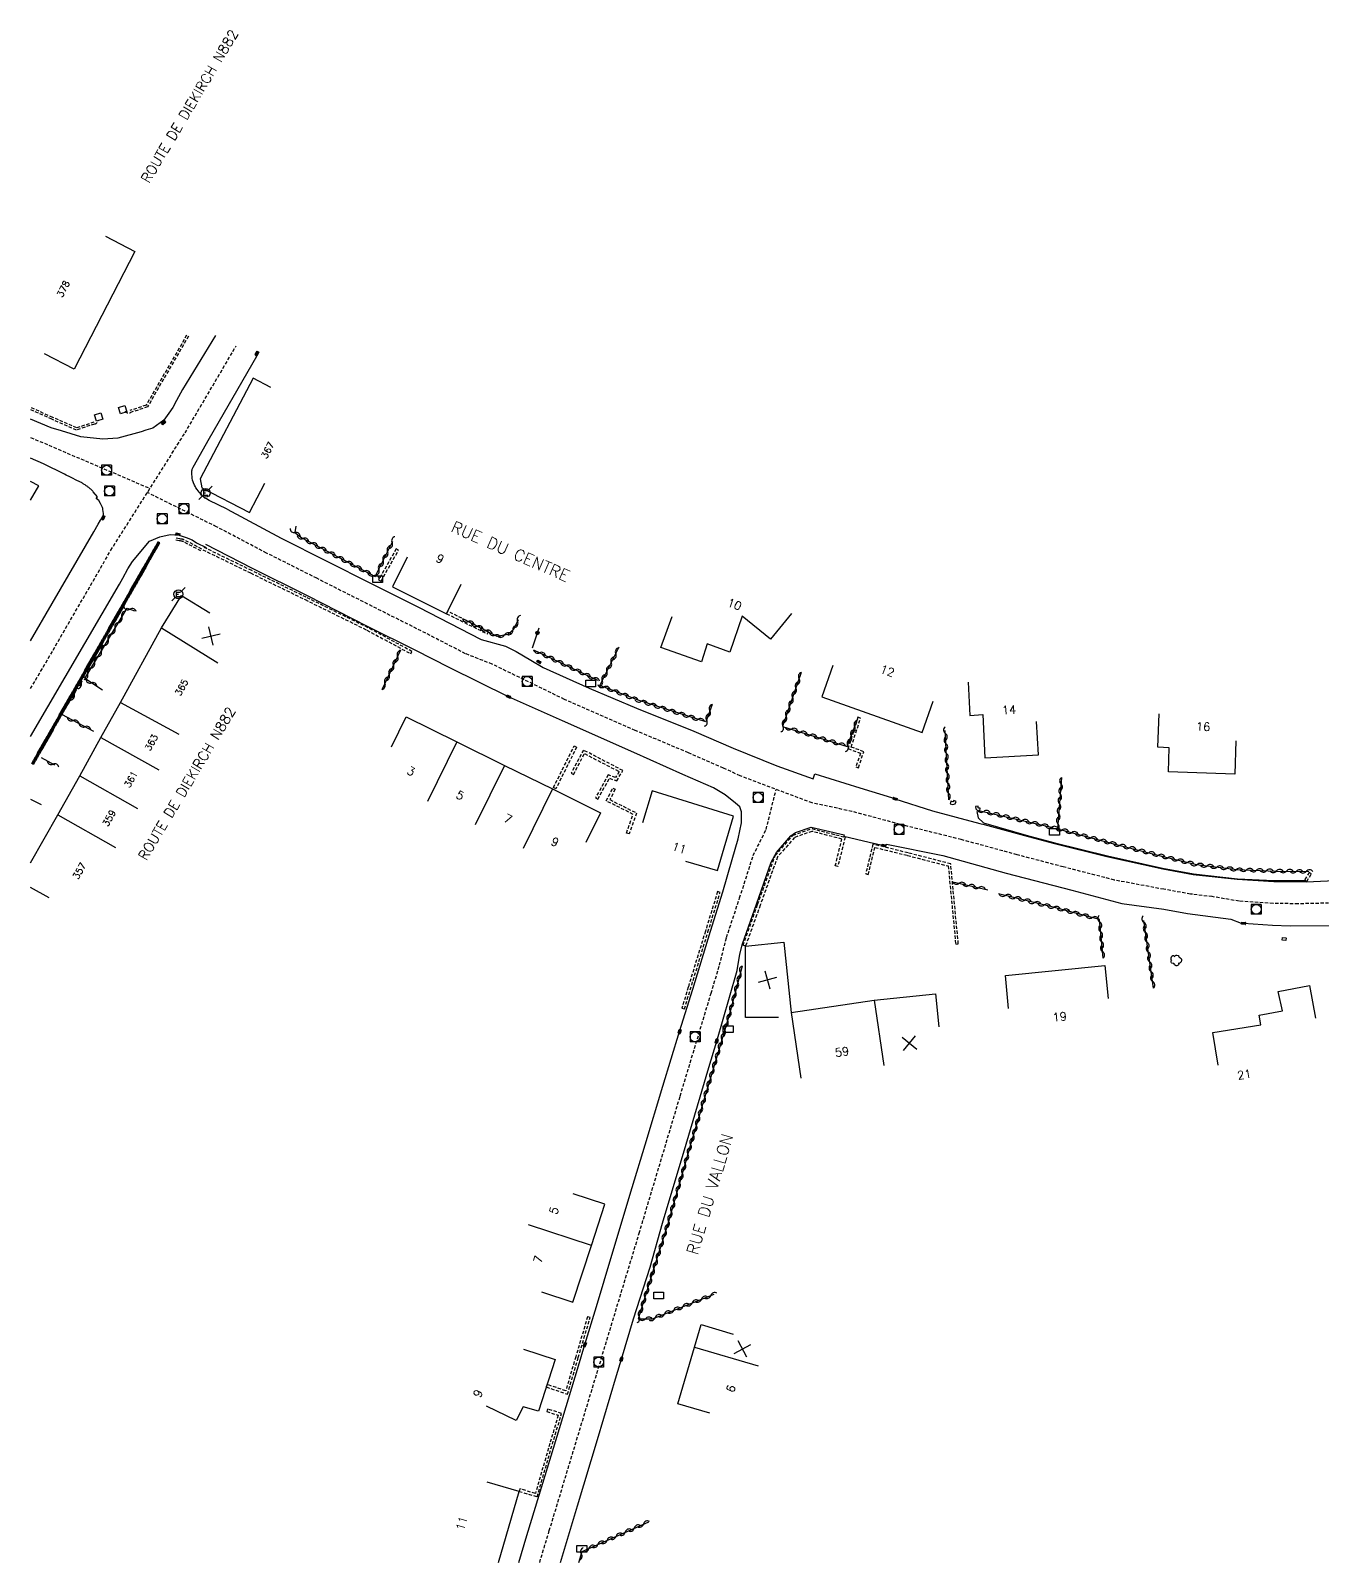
# Model space of a CAD drawing. Header units: millimetres. Extents: x 255000 to 255557, y 44000 to 44562.
# Drawn here: x 255000 to 255194.6, y 44000 to 44230.8 of the extents above; entities that cross this region are included whole.
import ezdxf
from ezdxf.enums import TextEntityAlignment as Align

# ---------------------------------------------------------------- set-up
doc = ezdxf.new("R2010")
doc.units = ezdxf.units.MM
doc.linetypes.add('DASHED', pattern=[0.75, 0.5, -0.25])
doc.layers.get('0').update_dxf_attribs({"linetype": 'CONTINUOUS'})
for name, color, linetype in [('W0001', 6, 'DASHED'), ('W0008', 7, 'CONTINUOUS'), ('W0100', 7, 'CONTINUOUS'), ('W0112', 1, 'DASHED'), ('W0211', 2, 'CONTINUOUS'), ('W0300', 7, 'CONTINUOUS'), ('W0310', 3, 'CONTINUOUS'), ('W0322', 7, 'CONTINUOUS'), ('W0400', 7, 'CONTINUOUS'), ('W0420', 7, 'CONTINUOUS'), ('W0471', 7, 'CONTINUOUS'), ('W0989', 7, 'CONTINUOUS'), ('W0991', 7, 'CONTINUOUS'), ('W1102', 7, 'CONTINUOUS'), ('W1471', 7, 'CONTINUOUS')]:
    doc.layers.add(name, color=color, linetype=linetype)
doc.styles.get("Standard").update_dxf_attribs({"font": 'romans.shx', "width": 0.85})

# ---------------------------------------------------------------- blocks, each defined once
blk = doc.blocks.new('T1471')
at = {"color": 0, "linetype": 'Continuous', "flags": 128}
blk.add_lwpolyline([(-0.75, -0.5), (-0.75, 0.5), (0.75, 0.5), (0.75, -0.5), (-0.75, -0.5)], dxfattribs=at)
blk = doc.blocks.new('T420')
for p, q in [((0.75, 0.75), (-0.75, 0.75)), ((-0.75, 0.75), (-0.75, -0.75)), ((0.75, 0.75), (0.75, -0.75)), ((0.75, -0.75), (-0.75, -0.75))]:
    blk.add_line(p, q)
blk.add_ellipse((0, 0), major_axis=(-0.53, 0.53), ratio=1, start_param=3.926991, end_param=10.210176)
blk = doc.blocks.new('t991o')
at = {"color": 0, "linetype": 'Continuous'}
for p, q in [((-1, 1), (1, -1)), ((-1, -1), (1, 1))]:
    blk.add_line(p, q, dxfattribs=at)
blk = doc.blocks.new('T400')
for p, q in [((-0.15, 0.3), (0.15, 0.3)), ((-0.15, -0.25), (-0.15, 0.3)), ((-0.15, 0.15), (0.15, 0.15)), ((-0.15, 0), (0.15, 0)), ((0.15, 0.3), (0.15, -0.25)), ((-0.15, -0.15), (0.15, -0.15)), ((-0.15, -0.25), (-0.15, -0.3)), ((-0.15, -0.3), (0.15, -0.3)), ((0.15, -0.3), (0.15, -0.25))]:
    blk.add_line(p, q)
blk = doc.blocks.new('T300')
for p, q in [((-0.8, 0.51), (-0.86, 0.34)), ((-0.86, 0.34), (-0.86, 0.17)), ((-0.86, 0.17), (-0.74, 0.06)), ((-0.69, 0.63), (-0.8, 0.51)), ((-0.8, -0.06), (-0.74, 0.06)), ((-0.74, 0.06), (-0.69, 0.11)), ((-0.57, 0.69), (-0.69, 0.63)), ((-0.46, 0.69), (-0.57, 0.69)), ((-0.29, 0.63), (-0.46, 0.69)), ((-0.29, 0.63), (-0.17, 0.74)), ((-0.23, 0.57), (-0.29, 0.63)), ((-0.17, 0.74), (-0.06, 0.8)), ((-0.06, 0.8), (0.06, 0.8)), ((0.06, 0.8), (0.23, 0.74)), ((0.23, 0.74), (0.34, 0.63)), ((0.34, 0.63), (0.4, 0.51)), ((0.46, 0.46), (0.34, 0.46)), ((0.4, 0.51), (0.4, 0.46)), ((0.57, 0.4), (0.46, 0.46)), ((0.57, 0.4), (0.69, 0.29)), ((0.69, 0.29), (0.74, 0.17)), ((0.74, 0.06), (0.69, -0.17)), ((0.74, 0.17), (0.74, 0.06)), ((-0.8, -0.17), (-0.8, -0.06)), ((-0.8, -0.23), (-0.8, -0.17)), ((-0.74, -0.34), (-0.8, -0.23)), ((-0.69, -0.4), (-0.74, -0.34)), ((-0.51, -0.46), (-0.69, -0.4)), ((-0.4, -0.46), (-0.51, -0.46)), ((-0.4, -0.46), (-0.34, -0.46)), ((-0.34, -0.46), (-0.34, -0.4)), ((-0.34, -0.51), (-0.34, -0.46)), ((-0.29, -0.63), (-0.34, -0.51)), ((-0.17, -0.74), (-0.29, -0.63)), ((-0.06, -0.8), (-0.17, -0.74)), ((0.06, -0.8), (-0.06, -0.8)), ((0.17, -0.74), (0.06, -0.8)), ((0.23, -0.69), (0.17, -0.74)), ((0.29, -0.46), (0.23, -0.46)), ((0.29, -0.63), (0.23, -0.69)), ((0.46, -0.4), (0.29, -0.46)), ((0.34, -0.51), (0.29, -0.63)), ((0.34, -0.51), (0.34, -0.46)), ((0.57, -0.34), (0.46, -0.4)), ((0.63, -0.29), (0.57, -0.34)), ((0.69, -0.17), (0.63, -0.29))]:
    blk.add_line(p, q)
blk = doc.blocks.new('t322o')
at = {"color": 0, "linetype": 'Continuous'}
for radius in [0.25, 0.15]:
    blk.add_circle((0, 0), radius, dxfattribs=at)
blk = doc.blocks.new('t310o')
at = {"color": 0, "linetype": 'Continuous'}
for centre, start, end in [((-0.5, 0.38), 216.8699, 323.1304), ((0.5, -0.37), 36.8699, 143.1303)]:
    blk.add_arc(centre, 0.625, start, end, dxfattribs=at)
blk = doc.blocks.new('T471')
for p, q in [((-0.333334, 0.333334), (-0.333334, -0.333334)), ((-0.333334, 0.333334), (0.333334, 0.333334)), ((-0.333334, 0), (0, 0)), ((0.500001, 0.500001), (1.000002, 1.000002)), ((-0.500001, -0.500001), (-1.000002, -1.000002)), ((-0.333334, -0.333334), (0.333334, -0.333334))]:
    blk.add_line(p, q)
blk.add_ellipse((0, 0), major_axis=(0.471405, 0.471405), ratio=1, start_param=5.4977871438, end_param=11.780972451)
blk = doc.blocks.new('t112o')
at = {"color": 0, "linetype": 'Continuous'}
for p, q in [((-0.5, 0.5), (0.5, 0.5)), ((-0.5, -0.5), (-0.5, 0.5)), ((0.5, 0.5), (0.5, -0.5)), ((0.5, -0.5), (-0.5, -0.5))]:
    blk.add_line(p, q, dxfattribs=at)

msp = doc.modelspace()

# ---------------------------------------------------------------- linework, layer by layer
at = {"layer": 'W0001'}
msp.add_line((255076.7, 44000), (255078.15, 44004.78), dxfattribs=at)
for points in [[(255000, 44131.63), (255003.39, 44137.44), (255012.09, 44152.47), (255023.26, 44170.16), (255030.98, 44183.28)], [(255000, 44169.47), (255017.98, 44161.79)], [(255028.01, 44156.01), (255017.59, 44161.17)], [(255196.33, 44099.33), (255191, 44099.21), (255187.21, 44099.28), (255182.08, 44099.61), (255178.02, 44100.29), (255174.74, 44100.68), (255170.73, 44101.4), (255163.29, 44102.79), (255155.58, 44104.78), (255148.64, 44106.59), (255140.23, 44108.89), (255131.02, 44111.17), (255123.75, 44113.13), (255117.76, 44114.41), (255106.9, 44118.49), (255104.38, 44119.67), (255099.12, 44121.96), (255091.1, 44125.33), (255080.43, 44130.01), (255069.56, 44135.31), (255065.53, 44136.89), (255058.2, 44140.66), (255052.83, 44143.34), (255043.12, 44148.25), (255035.54, 44152.06), (255028.01, 44156.01)], [(255078.15, 44004.78), (255091.69, 44049.57), (255097.87, 44070.25), (255102.53, 44085.74), (255103.79, 44089.95), (255104.85, 44094.14), (255106.83, 44100.1), (255108.87, 44106.48), (255110.83, 44110.41), (255112.33, 44116.45)]]:
    msp.add_lwpolyline(points, dxfattribs=at)
at = {"layer": 'W0008'}
for points in [[(255027.88, 44184.84), (255022.9, 44176.67), (255022, 44175.02), (255021.44, 44173.98), (255020.82, 44173.14), (255020.07, 44172.08), (255018.42, 44170.89), (255017.38, 44170.55), (255016.63, 44170.31), (255013.12, 44169.38), (255010.89, 44169.21), (255007.56, 44169.54), (255004.66, 44170.47), (255003.07, 44170.93), (255000, 44172.21)], [(255029.62, 44158.69), (255026.9, 44159.96), (255026.48, 44160.2), (255026.27, 44160.33), (255026.09, 44160.47), (255025.98, 44160.57), (255025.77, 44160.79), (255025.53, 44161.06), (255025.38, 44161.24), (255025.1, 44161.62), (255024.9, 44161.9), (255024.82, 44162.04), (255024.7, 44162.26), (255024.54, 44162.62), (255024.49, 44162.76), (255024.41, 44163.05), (255024.36, 44163.34), (255024.34, 44163.54), (255024.31, 44163.93), (255024.29, 44164.26), (255024.3, 44164.43), (255024.32, 44164.59), (255024.35, 44164.67), (255024.47, 44164.98), (255026.96, 44169.34), (255034.08, 44181.72)], [(255000, 44138.85), (255003.26, 44144.45), (255009.5, 44155.27), (255010.16, 44156.4), (255010.54, 44156.99), (255010.81, 44157.42), (255010.94, 44157.64), (255010.97, 44157.71), (255010.99, 44157.85), (255010.99, 44158), (255010.94, 44158.29), (255010.9, 44158.62), (255010.88, 44158.78), (255010.83, 44158.93), (255010.8, 44159.01), (255010.52, 44159.51), (255010.27, 44159.99), (255009.86, 44160.28), (255010.08, 44160.51), (255009.43, 44161.29), (255009.36, 44161.36), (255009.32, 44161.42), (255009.29, 44161.45), (255009.22, 44161.52), (255009.17, 44161.56), (255009.14, 44161.6), (255009.07, 44161.66), (255008.97, 44161.75), (255008.89, 44161.81), (255008.85, 44161.85), (255008.75, 44161.93), (255008.59, 44162.05), (255008.51, 44162.11), (255008.39, 44162.19), (255008.27, 44162.28), (255008.21, 44162.32), (255008.08, 44162.4), (255008.02, 44162.44), (255007.93, 44162.5), (255007.8, 44162.57), (255007.73, 44162.61), (255007.64, 44162.66), (255007.49, 44162.74), (255006.78, 44163.1), (255006.43, 44163.28), (255005.9, 44163.55), (255005.37, 44163.81), (255005.1, 44163.94), (255001.94, 44165.48), (255000, 44166.33)], [(255029.62, 44158.69), (255037.74, 44154.32), (255051.33, 44147.47), (255058.45, 44143.88), (255067.88, 44139.03), (255071.53, 44138.03), (255073.14, 44137.23), (255075.35, 44135.9), (255077.23, 44134.79), (255084.17, 44131.68), (255091.3, 44128.67), (255099.95, 44125.21), (255105.87, 44122.68), (255112.42, 44120), (255117.9, 44118.05), (255118.15, 44118.79), (255124.92, 44116.68), (255129.71, 44115.22), (255130.23, 44115.02), (255135.89, 44113.24), (255143.04, 44111.3), (255143.66, 44111.14), (255150.32, 44109.37), (255154.28, 44108.29), (255162.17, 44106.33), (255170.59, 44104.47), (255175.18, 44103.64), (255181.79, 44102.9), (255187.31, 44102.55), (255192.23, 44102.52), (255196.46, 44102.7)], [(255000, 44124.44), (255013.41, 44147.37), (255013.91, 44148.28), (255014.65, 44149.7), (255015.33, 44150.79), (255017.9, 44153.84), (255019.45, 44154.49), (255021.03, 44154.84), (255021.71, 44154.79), (255022.39, 44154.75), (255023.45, 44154.41), (255024.35, 44154.03), (255024.99, 44153.59), (255026.46, 44152.91)], [(255073.55, 44000), (255074.77, 44004.06), (255076.63, 44010.12), (255079.68, 44020.19), (255082.53, 44029.61), (255083.5, 44032.81), (255085.25, 44038.56), (255087.57, 44046.26), (255090.63, 44056.45), (255092.58, 44062.91), (255095.26, 44071.72), (255097.78, 44079.96), (255099.77, 44086.34), (255102.44, 44095.09), (255104.28, 44101.03), (255105.71, 44105.87), (255106.61, 44109.01), (255107.12, 44111.39), (255107.12, 44113.05), (255106.87, 44113.83), (255106.19, 44114.39), (255104.65, 44115.65), (255102.88, 44116.66), (255098.28, 44118.71), (255090.89, 44122), (255080.16, 44126.79), (255073.36, 44129.81), (255072.02, 44130.41), (255063.18, 44134.75), (255057.95, 44137.43), (255050.78, 44141.01), (255041.71, 44145.61), (255033.34, 44149.8), (255026.41, 44153.32)], [(255079.85, 44000), (255080.6, 44002.48), (255082.42, 44008.52), (255085.42, 44018.49), (255088.3, 44028.13), (255089.02, 44030.6), (255090.86, 44036.68), (255093.34, 44044.48), (255095.23, 44051.11), (255098.79, 44062.98), (255102.2, 44074.57), (255103.37, 44078.52), (255105.3, 44085.14), (255106.48, 44089.18), (255106.88, 44091.64), (255107.25, 44093.18), (255109.38, 44099.18), (255111.59, 44105.51), (255112.39, 44106.96), (255114.54, 44109.43), (255115.27, 44109.94), (255117.61, 44110.77), (255122.58, 44109.58), (255122.55, 44109.42), (255126.33, 44108.51), (255128.56, 44108), (255128.88, 44107.91), (255128.97, 44108.21), (255137.43, 44106.47), (255146.97, 44103.81), (255156.87, 44101.26), (255164.4, 44099.26), (255170.73, 44098.38), (255174.3, 44097.73), (255180.83, 44096.88), (255182.38, 44096.32), (255182.76, 44096.28), (255187.12, 44096.01), (255189.78, 44095.91), (255196.21, 44095.96)]]:
    msp.add_lwpolyline(points, dxfattribs=at)
at = {"layer": 'W0100'}
for points in [[(255011.26, 44199.79), (255015.7, 44197.49), (255006.55, 44179.76), (255002.1, 44182.06)], [(255036.17, 44176.97), (255033.51, 44178.38), (255025.52, 44163.24), (255025.82, 44161.88), (255032.98, 44158.14), (255035.3, 44162.57)], [(255000, 44160), (255001.25, 44162.19), (255000, 44162.83)], [(255056.75, 44151.42), (255054.52, 44146.95), (255062.64, 44142.9), (255064.87, 44147.38)], [(255000, 44105.4), (255004.08, 44112.62), (255007.39, 44118.49), (255010.59, 44124.25), (255013.54, 44129.56), (255019.7, 44140.78), (255022.73, 44145.68), (255026.98, 44143.05)], [(255114.65, 44142.95), (255111.5, 44139.07), (255107.21, 44142.54), (255105.33, 44137.14), (255101.96, 44138.37), (255101.1, 44135.65), (255094.98, 44137.81), (255096.64, 44142.52)], [(255120.86, 44135.1), (255119.2, 44130.38), (255134.32, 44125.04), (255135.98, 44129.75)], [(255141.24, 44132.59), (255141.52, 44127.6), (255143.47, 44127.71), (255143.78, 44121.21), (255151.84, 44121.67), (255151.56, 44126.67)], [(255181.6, 44123.74), (255181.43, 44118.74), (255171.44, 44119.08), (255171.56, 44122.73), (255169.83, 44122.81), (255170.06, 44127.81)], [(255054.38, 44122.88), (255056.58, 44127.36), (255064.22, 44123.61), (255071.42, 44120.07), (255078.62, 44116.53), (255085.86, 44112.93), (255083.63, 44108.45)], [(255098.67, 44105.64), (255103.47, 44104.21), (255105.92, 44112.44), (255093.66, 44116.21), (255092.19, 44111.43)], [(255002.77, 44100.13), (255000, 44101.69)], [(255112.71, 44082.06), (255107.71, 44082.06), (255107.7, 44092.82), (255113.5, 44093.41), (255114.57, 44082.86), (255127.08, 44084.72), (255136.33, 44085.67), (255136.84, 44080.69)], [(255147.36, 44083.44), (255146.87, 44088.42), (255161.86, 44089.91), (255162.36, 44084.93)], [(255178.95, 44074.89), (255178.14, 44079.82), (255185.36, 44081), (255185.13, 44082.45), (255188.6, 44083.09), (255187.99, 44086), (255192.67, 44086.91), (255193.62, 44082)], [(255076.96, 44040.75), (255081.71, 44039.19), (255084.51, 44047.75), (255086.51, 44053.97), (255081.75, 44055.51)], [(255102.33, 44022.47), (255097.54, 44023.88), (255100.05, 44032.43), (255101.05, 44035.81), (255105.85, 44034.4)], [(255074.27, 44032.11), (255079.03, 44030.58), (255076.52, 44022.78), (255074.2, 44023.43), (255073.18, 44021.35), (255068.69, 44023.54)], [(255070.52, 44000), (255073.61, 44010.7), (255068.81, 44012.08)]]:
    msp.add_lwpolyline(points, dxfattribs=at)
at = {"layer": 'W0112'}
for p, q in [((255033.32, 44149.41), (255026.15, 44152.9)), ((255052.8, 44147.81), (255055.43, 44152.47)), ((255052.4, 44148), (255052.8, 44147.81)), ((255062.68, 44142.92), (255068.84, 44139.86)), ((255068.84, 44139.86), (255069.01, 44140.22)), ((255123.65, 44122.83), (255125.04, 44127.18)), ((255078.77, 44116.72), (255081.91, 44123)), ((255081.91, 44123), (255082.27, 44122.82)), ((255083.28, 44122.38), (255081.43, 44118.88)), ((255086.73, 44114.73), (255087.72, 44116.64)), ((255139.29, 44114.29), (255139.46, 44114.6)), ((255142.66, 44113.25), (255143.02, 44113.2)), ((255122.72, 44109.25), (255121.62, 44104.81)), ((255126.91, 44108.2), (255125.82, 44103.71)), ((255192.29, 44102.59), (255192.98, 44103.73)), ((255192.98, 44103.73), (255192.64, 44103.93)), ((255102.05, 44094.97), (255103.89, 44100.93)), ((255188.64, 44094.15), (255189.18, 44094.08)), ((255189.18, 44094.08), (255189.14, 44093.68)), ((255082.52, 44030.86), (255084.31, 44036.9)), ((255080, 44022.42), (255077.89, 44023.11))]:
    msp.add_line(p, q, dxfattribs=at)
for points in [[(255023.51, 44184.87), (255017.4, 44174.32), (255014.94, 44173.51)], [(255023.77, 44184.72), (255017.61, 44174.07), (255015.03, 44173.22)], [(255009.53, 44171.78), (255006.94, 44170.91), (255003.33, 44172.48), (255000, 44173.99)], [(255009.62, 44171.49), (255006.92, 44170.59), (255003.21, 44172.2), (255000, 44173.66)], [(255025.67, 44152.38), (255023.01, 44153.76), (255022.99, 44153.77), (255022.95, 44153.79), (255022.92, 44153.8), (255022.89, 44153.81), (255022.83, 44153.83), (255022.79, 44153.84), (255022.76, 44153.85), (255022.69, 44153.86), (255022.59, 44153.88), (255022.44, 44153.9), (255022.36, 44153.91), (255021.68, 44154.04)], [(255025.81, 44152.65), (255023.14, 44154.03), (255023.12, 44154.04), (255023.07, 44154.07), (255023.02, 44154.09), (255022.98, 44154.1), (255022.91, 44154.12), (255022.86, 44154.13), (255022.82, 44154.14), (255022.75, 44154.16), (255022.64, 44154.17), (255022.49, 44154.2), (255022.42, 44154.21), (255021.74, 44154.33)], [(255025.95, 44152.55), (255033.14, 44149.05), (255041.35, 44145.04), (255050.67, 44140.44)], [(255055.43, 44152.47), (255055.08, 44152.67), (255052.63, 44148.33)], [(255057.46, 44137.24), (255050.85, 44140.8), (255041.52, 44145.4), (255033.32, 44149.41)], [(255052.63, 44148.33), (255052.58, 44148.36), (255052.4, 44148)], [(255069.01, 44140.22), (255062.86, 44143.28), (255062.68, 44142.92)], [(255050.67, 44140.44), (255057.27, 44136.89), (255057.46, 44137.24)], [(255125.04, 44127.18), (255124.66, 44127.31), (255123.16, 44122.59), (255125.02, 44121.89)], [(255082.27, 44122.82), (255079.13, 44116.54), (255078.77, 44116.72)], [(255081.43, 44118.88), (255081.79, 44118.69), (255083.45, 44121.84), (255088.68, 44119.13), (255088.14, 44118.22), (255087.03, 44118.63)], [(255085.46, 44114.99), (255087.21, 44118.13), (255088.31, 44117.73), (255089.24, 44119.29), (255083.28, 44122.38)], [(255124.74, 44119.72), (255125.52, 44122.12), (255123.65, 44122.83)], [(255125.02, 44121.89), (255124.36, 44119.84), (255124.74, 44119.72)], [(255087.03, 44118.63), (255085.12, 44115.18), (255085.46, 44114.99)], [(255087.72, 44116.64), (255088.08, 44116.46), (255087.27, 44114.91), (255091.28, 44112.89)], [(255089.79, 44109.87), (255090.79, 44112.69), (255086.73, 44114.73)], [(255138.94, 44114.59), (255138.66, 44114.66), (255138.56, 44114.27)], [(255138.56, 44114.27), (255138.97, 44114.17), (255139.29, 44114.29)], [(255139.46, 44114.6), (255139.11, 44114.8), (255139.01, 44114.61), (255138.94, 44114.59)], [(255142.79, 44113.69), (255142.77, 44113.9), (255142.38, 44113.86)], [(255142.38, 44113.86), (255142.41, 44113.52), (255142.66, 44113.25)], [(255091.28, 44112.89), (255090.17, 44109.73), (255089.79, 44109.87)], [(255143.02, 44113.2), (255143.07, 44113.6), (255142.86, 44113.63), (255142.79, 44113.69)], [(255107.34, 44092.97), (255109.54, 44099.12), (255112.18, 44106.48), (255114.88, 44109.55), (255117.71, 44110.54), (255122.72, 44109.25)], [(255121.62, 44104.81), (255121.23, 44104.91), (255122.24, 44108.96), (255117.73, 44110.13), (255115.11, 44109.21), (255112.53, 44106.28), (255109.92, 44098.99)], [(255125.82, 44103.71), (255126.21, 44103.62), (255127.2, 44107.71), (255132.12, 44106.5), (255138.26, 44104.91)], [(255139.78, 44093.18), (255138.63, 44105.23), (255132.22, 44106.88), (255126.91, 44108.2)], [(255138.26, 44104.91), (255139.38, 44093.14), (255139.78, 44093.18)], [(255192.64, 44103.93), (255191.95, 44102.8), (255192.29, 44102.59)], [(255103.89, 44100.93), (255103.51, 44101.05), (255101.67, 44095.09), (255099.08, 44086.65), (255098.13, 44083.49)], [(255109.92, 44098.99), (255107.71, 44092.84), (255107.34, 44092.97)], [(255098.13, 44083.49), (255098.51, 44083.37), (255102.05, 44094.97)], [(255189.14, 44093.68), (255188.59, 44093.75), (255188.64, 44094.15)], [(255084.31, 44036.9), (255083.92, 44037.01), (255082.13, 44030.97), (255080.63, 44025.84)], [(255077.69, 44026.42), (255080.89, 44025.33), (255082.52, 44030.86)], [(255080.63, 44025.84), (255077.82, 44026.8), (255077.69, 44026.42)], [(255073.6, 44010.7), (255076.32, 44009.88), (255078.61, 44017.79), (255080, 44022.42)], [(255077.89, 44023.11), (255077.76, 44022.73), (255079.5, 44022.16), (255078.23, 44017.9), (255076.05, 44010.38)], [(255076.05, 44010.38), (255073.72, 44011.09), (255073.6, 44010.7)]]:
    msp.add_lwpolyline(points, dxfattribs=at)
for points in [[(255009.62, 44171.49, 0.341445), (255010.17, 44172.08)], [(255014.23, 44173.41, 0.32585), (255015.03, 44173.22)]]:
    msp.add_lwpolyline(points, format="xyb", dxfattribs=at)
at = {"layer": 'W0211'}
msp.add_lwpolyline([(255142.58, 44113.12), (255142.75, 44112.18), (255143.57, 44111.39), (255150.35, 44109.44), (255154.3, 44108.42), (255162.26, 44106.44), (255170.55, 44104.59), (255175.21, 44103.72), (255181.82, 44102.99), (255187.32, 44102.7), (255192.04, 44102.71)], dxfattribs=at)
at = {"layer": 'W0310'}
for p, q in [((255052.96, 44131.51), (255055.77, 44137.49)), ((255075.78, 44137.46), (255085.43, 44132.88)), ((255138.34, 44114.87), (255137.81, 44125.3)), ((255138.95, 44102.52), (255144.23, 44101.34)), ((255169.2, 44086.51), (255167.73, 44096.69))]:
    msp.add_line(p, q, dxfattribs=at)
for points in [[(255039.96, 44156.1), (255039.81, 44155.17), (255040.85, 44154.33), (255051.92, 44148.51), (255054.57, 44153.83)], [(255010.83, 44131.4), (255008.18, 44133.15), (255014.54, 44143.75), (255015.63, 44143.34)], [(255065.06, 44142.17), (255069.04, 44140.16), (255070.27, 44139.51), (255071.97, 44139.81), (255072.8, 44140.6), (255073.52, 44142.03)], [(255102.67, 44129.26), (255101.76, 44126.64), (255091.68, 44129.82), (255085.77, 44132.12), (255088.69, 44137.93)], [(255007.4, 44132.07), (255007.79, 44132.82)], [(255116.11, 44134.08), (255113.3, 44125.94), (255123.05, 44122.93), (255124.64, 44127.14)], [(255006.29, 44130.18), (255006.92, 44131.48)], [(255004.64, 44127.77), (255009.45, 44125.21)], [(255003.65, 44120.11), (255001.62, 44121.2)], [(255155.33, 44118.26), (255154.7, 44110.52), (255162.81, 44108.37), (255171.05, 44106.24), (255175.66, 44105.12), (255181.74, 44104.38), (255187.63, 44104.15), (255192.6, 44104.07)], [(255000, 44114.96), (255001.61, 44114.15)], [(255142.64, 44113.34), (255150.96, 44111.41), (255154.05, 44110.7)], [(255161.62, 44091.01), (255161.05, 44096.86), (255154.25, 44098.67), (255145.84, 44100.74)], [(255107.19, 44089.84), (255105.25, 44082.46), (255102.87, 44074.51), (255099.38, 44062.73), (255096, 44051), (255093.92, 44044.31), (255091.55, 44036.69), (255093.69, 44036.7), (255102.98, 44040.39)], [(255082.58, 44000), (255083.1, 44001.64), (255093.13, 44006.12)]]:
    msp.add_lwpolyline(points, dxfattribs=at)
at = {"layer": 'W0322'}
msp.add_line((255075.6, 44137.77), (255076.63, 44140.79), dxfattribs=at)
at = {"layer": 'W1102'}
for p, q in [((255064.22, 44123.61), (255059.81, 44114.64)), ((255071.42, 44120.07), (255067, 44111.1)), ((255078.62, 44116.53), (255074.2, 44107.56)), ((255127.08, 44084.72), (255128.55, 44074.83)), ((255114.57, 44082.86), (255116.04, 44072.97)), ((255084.51, 44047.75), (255075, 44050.86)), ((255100.05, 44032.43), (255109.64, 44029.61))]:
    msp.add_line(p, q, dxfattribs=at)
for points in [[(255019.7, 44140.78), (255028.2, 44135.51)], [(255013.54, 44129.56), (255022.31, 44124.75)], [(255010.59, 44124.25), (255019.34, 44119.4)], [(255007.39, 44118.49), (255016.1, 44113.58)], [(255004.08, 44112.62), (255012.78, 44107.71)]]:
    msp.add_lwpolyline(points, dxfattribs=at)

# ---------------------------------------------------------------- block references
at = {"layer": 'W0112'}
for p, rotation in [((255013.88, 44173.64), 197.137363622941), ((255010.27, 44172.53), 17.13736362286001)]:
    msp.add_blockref('t112o', p, dxfattribs=dict(at, rotation=rotation))
at = {"layer": 'W0300'}
msp.add_blockref('T300', (255172.65, 44090.66), dxfattribs=at)
at = {"layer": 'W0310'}
for p, rotation in [((255039.86, 44155.14), 320.9536768908205), ((255041.04, 44154.23), 332.2836841044897), ((255042.37, 44153.53), 332.2836841044897), ((255043.7, 44152.83), 332.2836841044897), ((255053.8, 44152.28), 63.5727619754603), ((255054.46, 44153.62), 63.5727619754603), ((255045.03, 44152.13), 332.2836841044897), ((255046.36, 44151.43), 332.2836841044897), ((255047.68, 44150.74), 332.2836841044897), ((255049.01, 44150.04), 332.2836841044897), ((255053.13, 44150.93), 63.5727619754603), ((255050.34, 44149.34), 332.2836841044897), ((255051.67, 44148.64), 332.2836841044897), ((255052.46, 44149.59), 63.5727619754603), ((255014.97, 44143.59), 339.518536207606), ((255012.72, 44140.72), 59.04101215530364), ((255013.74, 44142.43), 59.04101215530364), ((255065.95, 44141.72), 333.1996511632298), ((255067.29, 44141.04), 333.1996511632298), ((255073.38, 44141.74), 63.32278912791137), ((255011.69, 44139), 59.04101215530364), ((255068.63, 44140.37), 333.1996511632298), ((255069.96, 44139.68), 332.2357059947071), ((255071.4, 44139.71), 9.965693367229946), ((255072.64, 44140.44), 43.34126726479746), ((255010.66, 44137.29), 59.04101215530364), ((255055.3, 44136.49), 64.8133325527219), ((255076.69, 44137.03), 334.6537606050902), ((255078.04, 44136.39), 334.6537606050902), ((255088.16, 44136.88), 63.32457890581509), ((255008.6, 44133.86), 59.04101215530364), ((255009.63, 44135.57), 59.04101215530364), ((255054.02, 44133.77), 64.8133325527219), ((255054.66, 44135.13), 64.8133325527219), ((255079.4, 44135.74), 334.6537606050902), ((255080.75, 44135.1), 334.6537606050902), ((255082.11, 44134.46), 334.6537606050902), ((255086.82, 44134.2), 63.32457890581509), ((255087.49, 44135.54), 63.32457890581509), ((255007.62, 44132.48), 59.04101215530364), ((255009.16, 44132.5), 146.6101171855453), ((255053.38, 44132.42), 64.8133325527219), ((255083.46, 44133.82), 334.6537606050902), ((255084.82, 44133.18), 334.6537606050902), ((255086.4, 44131.88), 158.6952305487705), ((255086.14, 44132.86), 63.32457890581509), ((255115.29, 44131.71), 250.9819521710912), ((255115.78, 44133.13), 250.9819521710912), ((255006.56, 44130.77), 59.04101215530364), ((255087.8, 44131.33), 158.6952305487705), ((255089.2, 44130.79), 158.6952305487705), ((255090.6, 44130.24), 158.6952305487705), ((255092, 44129.72), 162.5257441518146), ((255114.32, 44128.88), 250.9819521710912), ((255114.81, 44130.3), 250.9819521710912), ((255093.43, 44129.27), 162.5257441518146), ((255094.86, 44128.82), 162.5257441518146), ((255096.29, 44128.36), 162.5257441518146), ((255097.73, 44127.92), 162.5257441518146), ((255099.16, 44127.46), 162.5257441518146), ((255101.85, 44126.9), 250.7676345072486), ((255102.34, 44128.32), 250.7676345072486), ((255113.83, 44127.46), 250.9819521710912), ((255006.4, 44126.83), 332.0442967853342), ((255008.17, 44125.89), 332.0442967853342), ((255100.59, 44127.01), 162.5257441518146), ((255113.34, 44126.04), 250.9819521710912), ((255114.63, 44125.53), 342.8150217436673), ((255116.07, 44125.09), 342.8150217436673), ((255123.65, 44124.51), 69.41122879222165), ((255124.17, 44125.91), 69.41122879222165), ((255137.84, 44124.86), 92.90461439013737), ((255117.5, 44124.64), 342.8150217436673), ((255118.93, 44124.2), 342.8150217436673), ((255120.37, 44123.76), 342.8150217436673), ((255121.8, 44123.31), 342.8150217436673), ((255123.12, 44123.1), 69.41122879222165), ((255137.91, 44123.36), 92.90461439013737), ((255003.38, 44120.25), 151.8777771569345), ((255137.99, 44121.86), 92.90461439013737), ((255138.06, 44120.37), 92.90461439013737), ((255138.14, 44118.87), 92.90461439013737), ((255138.22, 44117.37), 92.90461439013737), ((255138.29, 44115.87), 92.90461439013737), ((255155.13, 44115.77), 265.3883769939727), ((255155.25, 44117.26), 265.3883769939727), ((255154.89, 44112.78), 265.3883769939727), ((255155.01, 44114.27), 265.3883769939727), ((255143.62, 44113.12), 346.9320511840415), ((255145.08, 44112.78), 346.9320511840415), ((255146.54, 44112.44), 346.9320511840415), ((255148, 44112.1), 346.9320511840415), ((255149.46, 44111.76), 346.9320511840415), ((255150.92, 44111.42), 346.9320511840415), ((255152.39, 44111.08), 346.9632477167049), ((255154.77, 44111.28), 265.3883769939727), ((255153.85, 44110.74), 346.9632477167049), ((255155.42, 44110.33), 345.1032820862422), ((255156.87, 44109.95), 345.1032820862422), ((255158.32, 44109.56), 345.1032820862422), ((255159.77, 44109.18), 345.1032820862422), ((255161.22, 44108.79), 345.1032820862422), ((255162.67, 44108.4), 345.1032820862422), ((255164.12, 44108.03), 345.5260557886961), ((255165.57, 44107.65), 345.5260557886961), ((255167.02, 44107.28), 345.5260557886961), ((255168.48, 44106.9), 345.5260557886961), ((255169.93, 44106.53), 345.5260557886961), ((255171.38, 44106.16), 346.3674185306613), ((255172.84, 44105.81), 346.3674185306613), ((255174.3, 44105.45), 346.3674185306613), ((255175.76, 44105.11), 353.0118895637247), ((255177.25, 44104.93), 353.0118895637247), ((255178.73, 44104.74), 353.0118895637247), ((255180.22, 44104.56), 353.0118895637247), ((255181.71, 44104.38), 353.0118895637247), ((255183.21, 44104.32), 357.8311584892608), ((255184.71, 44104.26), 357.8311584892608), ((255186.21, 44104.21), 357.8311584892608), ((255139.92, 44102.3), 347.4368416132639), ((255141.39, 44101.98), 347.4368416132639), ((255187.71, 44104.15), 359.1131045737666), ((255189.21, 44104.13), 359.1131045737666), ((255190.71, 44104.1), 359.1131045737666), ((255192.21, 44104.08), 359.1131045737666), ((255142.85, 44101.65), 347.4368416132639), ((255146.89, 44100.48), 166.182022770589), ((255148.35, 44100.12), 166.182022770589), ((255149.8, 44099.77), 166.182022770589), ((255151.26, 44099.41), 166.182022770589), ((255152.72, 44099.05), 166.182022770589), ((255154.17, 44098.69), 166.182022770589), ((255155.62, 44098.31), 165.102113554724), ((255157.07, 44097.92), 165.102113554724), ((255158.52, 44097.54), 165.102113554724), ((255159.97, 44097.15), 165.102113554724), ((255161.09, 44096.48), 95.53922498225579), ((255161.23, 44094.99), 95.53922498225579), ((255167.77, 44096.41), 98.23092195779641), ((255167.98, 44094.92), 98.23092195779641), ((255161.38, 44093.5), 95.53922498225579), ((255161.52, 44092), 95.53922498225579), ((255168.2, 44093.44), 98.23092195779641), ((255168.42, 44091.95), 98.23092195779641), ((255168.63, 44090.47), 98.23092195779641), ((255106.55, 44087.42), 255.3168409749447), ((255106.93, 44088.87), 255.3168409749447), ((255168.84, 44088.99), 98.23092195779641), ((255169.06, 44087.5), 98.23092195779641), ((255106.17, 44085.97), 255.3168409749447), ((255105.41, 44083.07), 255.3168409749447), ((255105.79, 44084.52), 255.3168409749447), ((255105, 44081.62), 253.2941625039762), ((255104.14, 44078.75), 253.2941625039762), ((255104.57, 44080.19), 253.2941625039762), ((255103.28, 44075.88), 253.2941625039762), ((255103.71, 44077.32), 253.2941625039762), ((255102.85, 44074.44), 253.498528345565), ((255101.99, 44071.57), 253.498528345565), ((255102.42, 44073), 253.498528345565), ((255101.57, 44070.13), 253.498528345565), ((255100.72, 44067.25), 253.498528345565), ((255101.14, 44068.69), 253.498528345565), ((255099.86, 44064.37), 253.498528345565), ((255100.29, 44065.81), 253.498528345565), ((255099.44, 44062.94), 253.498528345565), ((255098.61, 44060.05), 253.9385015310849), ((255099.02, 44061.5), 253.9385015310849), ((255098.19, 44058.61), 253.9385015310849), ((255097.36, 44055.73), 253.9385015310849), ((255097.78, 44057.17), 253.9385015310849), ((255096.53, 44052.85), 253.9385015310849), ((255096.95, 44054.29), 253.9385015310849), ((255096.12, 44051.4), 253.9385015310849), ((255095.24, 44048.54), 252.7585669613146), ((255095.68, 44049.97), 252.7585669613146), ((255094.79, 44047.1), 252.7585669613146), ((255093.9, 44044.24), 252.6870869170842), ((255094.35, 44045.67), 252.7585669613146), ((255093.01, 44041.38), 252.6870869170842), ((255093.46, 44042.81), 252.6870869170842), ((255092.56, 44039.94), 252.6870869170842), ((255101.08, 44039.64), 21.63097663527342), ((255102.48, 44040.19), 21.63097663527342), ((255091.67, 44037.08), 252.6870869170842), ((255092.12, 44038.51), 252.6870869170842), ((255095.5, 44037.42), 21.63097663527342), ((255096.9, 44037.98), 21.63097663527342), ((255098.29, 44038.53), 21.63097663527342), ((255099.69, 44039.08), 21.63097663527342), ((255092.64, 44036.7), 0.374597208078997), ((255094.11, 44036.87), 21.63097663527342), ((255090.96, 44005.15), 24.04768691566204), ((255092.33, 44005.76), 24.04768691566204), ((255085.48, 44002.71), 24.04768691566204), ((255086.85, 44003.32), 24.04768691566204), ((255088.22, 44003.93), 24.04768691566204), ((255089.59, 44004.54), 24.04768691566204), ((255082.98, 44001.27), 72.43334932060353), ((255084.11, 44002.09), 24.04768691566204)]:
    msp.add_blockref('t310o', p, dxfattribs=dict(at, rotation=rotation))
at = {"layer": 'W0322', "rotation": 71.19069450263915}
msp.add_blockref('t322o', (255076.37, 44140.02), dxfattribs=at)
at = {"layer": 'W0400'}
for p, rotation in [((255034.11, 44182.12), 329.9905497355301), ((255020.03, 44171.69), 130.5375857928335), ((255010.94, 44157.4), 334.9759493406624), ((255018.87, 44152.87), 150.3029030041612), ((255019.17, 44153.39), 150.3029030041612), ((255022.2, 44154.88), 77.52547190176315), ((255017.68, 44150.78), 150.3029030041612), ((255017.98, 44151.3), 150.3029030041612), ((255018.28, 44151.82), 150.3029030041612), ((255018.57, 44152.35), 150.3029030041612), ((255016.2, 44148.18), 150.3029030041612), ((255016.49, 44148.7), 150.3029030041612), ((255016.79, 44149.22), 150.3029030041612), ((255017.09, 44149.74), 150.3029030041612), ((255017.38, 44150.26), 150.3029030041612), ((255015.01, 44146.09), 150.3029030041612), ((255015.3, 44146.61), 150.3029030041612), ((255015.6, 44147.13), 150.3029030041612), ((255015.9, 44147.65), 150.3029030041612), ((255013.52, 44143.49), 150.3029030041612), ((255013.82, 44144.01), 150.3029030041612), ((255014.11, 44144.53), 150.3029030041612), ((255014.41, 44145.05), 150.3029030041612), ((255014.71, 44145.57), 150.3029030041612), ((255012.33, 44141.4), 150.3029030041612), ((255012.63, 44141.92), 150.3029030041612), ((255012.93, 44142.44), 150.3029030041612), ((255013.22, 44142.96), 150.3029030041612), ((255010.84, 44138.79), 150.3029030041612), ((255011.14, 44139.32), 150.3029030041612), ((255011.44, 44139.84), 150.3029030041612), ((255011.74, 44140.36), 150.3029030041612), ((255012.03, 44140.88), 150.3029030041612), ((255009.66, 44136.71), 150.3029030041612), ((255009.95, 44137.23), 150.3029030041612), ((255010.25, 44137.75), 150.3029030041612), ((255010.55, 44138.27), 150.3029030041612), ((255008.47, 44134.62), 150.3029030041612), ((255008.76, 44135.15), 150.3029030041612), ((255009.06, 44135.67), 150.3029030041612), ((255009.36, 44136.19), 150.3029030041612), ((255076.59, 44135.66), 60.65392279279465), ((255006.98, 44132.02), 150.3029030041612), ((255007.28, 44132.54), 150.3029030041612), ((255007.58, 44133.06), 150.3029030041612), ((255007.87, 44133.58), 150.3029030041612), ((255008.17, 44134.1), 150.3029030041612), ((255005.79, 44129.93), 150.3029030041612), ((255006.09, 44130.46), 150.3029030041612), ((255006.39, 44130.98), 150.3029030041612), ((255006.68, 44131.5), 150.3029030041612), ((255072.02, 44130.41), 65.85760498075473), ((255004.31, 44127.33), 150.3029030041612), ((255004.6, 44127.85), 150.3029030041612), ((255004.9, 44128.37), 150.3029030041612), ((255005.2, 44128.89), 150.3029030041612), ((255005.49, 44129.41), 150.3029030041612), ((255003.12, 44125.24), 150.3029030041612), ((255003.41, 44125.76), 150.3029030041612), ((255003.71, 44126.29), 150.3029030041612), ((255004.01, 44126.81), 150.3029030041612), ((255001.63, 44122.64), 150.3029030041612), ((255001.93, 44123.16), 150.3029030041612), ((255002.22, 44123.68), 150.3029030041612), ((255002.52, 44124.2), 150.3029030041612), ((255002.82, 44124.72), 150.3029030041612), ((255000.44, 44120.55), 150.3029030041612), ((255000.74, 44121.07), 150.3029030041612), ((255001.04, 44121.59), 150.3029030041612), ((255001.33, 44122.12), 150.3029030041612), ((255130.23, 44115.02), 249.4425964357374), ((255128.56, 44108), 76.93469238281237), ((255182.76, 44096.28), 83.40209960937501), ((255097.78, 44079.96), 342.9408493049821), ((255103.37, 44078.52), 163.5102005004883), ((255083.5, 44032.81), 343.161529539534), ((255089.02, 44030.6), 163.773681640625)]:
    msp.add_blockref('T400', p, dxfattribs=dict(at, rotation=rotation))
at = {"layer": 'W0420'}
for p in [(255011.45, 44164.52), (255011.87, 44161.4), (255019.81, 44157.2), (255023.07, 44158.71), (255074.83, 44132.7), (255109.6, 44115.22), (255130.84, 44110.41), (255184.67, 44098.38), (255100.11, 44079.17), (255085.59, 44030.18)]:
    msp.add_blockref('T420', p, dxfattribs=at)
at = {"layer": 'W0471'}
for p in [(255026.36, 44161.12), (255022.26, 44145.85)]:
    msp.add_blockref('T471', p, dxfattribs=at)
at = {"layer": 'W0991'}
for p, rotation in [((255027.16, 44139.54), 58.21679029291712), ((255111, 44087.75), 240.5307596708784), ((255132.42, 44078.23), 5.834745818986903), ((255107.26, 44032.14), 73.55011296218352)]:
    msp.add_blockref('t991o', p, dxfattribs=dict(at, rotation=rotation))
at = {"layer": 'W1471'}
for p in [(255052.29, 44148.14), (255084.38, 44132.39), (255154.26, 44110.07), (255105.12, 44080.33), (255094.63, 44040.2), (255083.05, 44002.04)]:
    msp.add_blockref('T1471', p, dxfattribs=at)

# ---------------------------------------------------------------- texts
at = {"layer": 'W0989'}
for s, height, rotation, p in [('ROUTE DE DIEKIRCH N882', 1.5, 59.1893, (255023.95, 44219.38)), ('RUE DU CENTRE', 1.75, 336.3222, (255072.3, 44152.31)), ('ROUTE DE DIEKIRCH N882', 1.5, 59.1893, (255023.54, 44117.33)), ('RUE DU VALLON', 1.75, 73.3506, (255102.33, 44055.47))]:
    msp.add_text(s, height=height, rotation=rotation, dxfattribs=at).set_placement(p, align=Align.MIDDLE)
at = {"layer": 'W0991'}
for s, height, rotation, p in [('378', 1, 62.6785, (255004.91, 44191.84)), ('367', 1, 62.173, (255035.71, 44167.54)), ('6', 1.25, 153.556, (255061.7, 44151.19)), ('10', 1.25, 339.8994, (255106.05, 44144.33)), ('12', 1.25, 340.5254, (255129.09, 44134.31)), ('365', 1, 61.2545, (255022.75, 44131.8)), ('14', 1.25, 3.2901, (255147.41, 44128.43)), ('16', 1.25, 358.0345, (255176.67, 44125.91)), ('363', 1, 60.9592, (255018.19, 44123.51)), ('361', 1, 60.9032, (255015.11, 44117.97)), ('3', 1.25, 333.8525, (255057.32, 44119.2)), ('5', 1.25, 333.8015, (255064.73, 44115.56)), ('359', 1, 60.5524, (255011.83, 44112.12)), ('7', 1.25, 333.7792, (255071.92, 44112.02)), ('9', 1.25, 333.7792, (255079.01, 44108.53)), ('11', 1.25, 342.9272, (255097.73, 44107.63)), ('357', 1, 60.5745, (255007.34, 44104.16)), ('19', 1.25, 5.6824, (255155.06, 44082.2)), ('59', 1.25, 8.4555, (255122.25, 44076.92)), ('21', 1.25, 9.22, (255182.87, 44073.5)), ('5', 1.25, 72.1288, (255078.85, 44053.01)), ('7', 1.25, 71.9252, (255076.46, 44045.65)), ('6', 1.25, 73.6177, (255105.51, 44026.18)), ('9', 1.25, 64.0755, (255067.4, 44025.45)), ('11', 1.25, 73.8954, (255064.94, 44005.88))]:
    msp.add_text(s, height=height, rotation=rotation, dxfattribs=at).set_placement(p, align=Align.MIDDLE)

doc.saveas('drawing.dxf')
